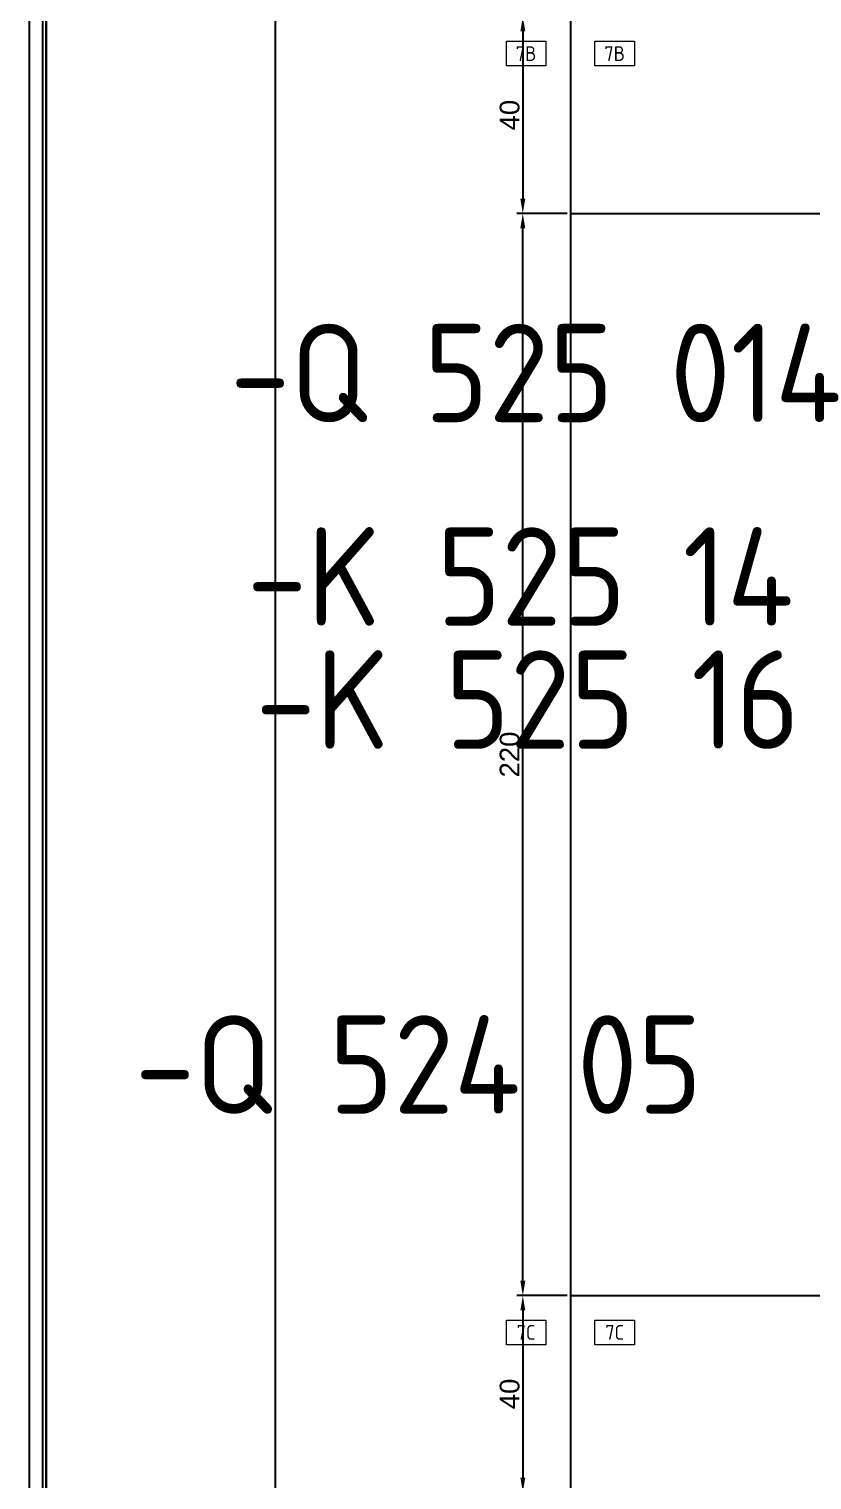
# Model space of a CAD drawing. Header units: millimetres. Extents: x 0 to 69574, y -5 to 41746.
# Drawn here: x 45240.5 to 45399.6, y 11921.9 to 12216.9 of the extents above; entities that cross this region are included whole.
import ezdxf
from ezdxf.enums import TextEntityAlignment as Align

# ---------------------------------------------------------------- set-up
doc = ezdxf.new("R2010")
doc.units = ezdxf.units.MM
doc.layers.add('! NO PLOT !', color=7, linetype='Continuous', true_color=0xff75dd, plot=False)
doc.layers.add('000-PI-Oprema', color=30, linetype='Continuous', lineweight=5)
for name, color, linetype in [('000-PI-ORMAR', 2, 'Continuous'), ('000-PI_TEXT', 7, 'Continuous'), ('002-PI-Kabelska kanalica', 150, 'Continuous')]:
    doc.layers.add(name, color=color, linetype=linetype)
doc.layers.add('10-U1000R2V 4x120', color=220, linetype='Continuous', lineweight=20, true_color=0xff00bf)
doc.styles.add('PI0', font='isocpeur.ttf', dxfattribs={"width": 0.9})
doc.styles.get("Standard").update_dxf_attribs({"font": 'arial.ttf'})
doc.dimstyles.new('ISO-25', dxfattribs={"dimtxt": 4, "dimasz": 3, "dimexe": 1.25, "dimexo": 0.625, "dimtad": 1, "dimtxsty": 'Standard', "dimcen": 3, "dimadec": 0, "dimazin": 0, "dimtfac": 1, "dimtmove": 0, "dimatfit": 3, "dimfxl": 1, "dimarcsym": 0})

# ---------------------------------------------------------------- blocks, each defined once
blk = doc.blocks.new('*U1086')
at = {"layer": '002-PI-Kabelska kanalica'}
for p, q in [((-20, -100), (-20, 470)), ((20, -100), (20, 470)), ((-20, -100), (20, -100))]:
    blk.add_line(p, q, dxfattribs=at)
blk = doc.blocks.new('8606.000_montažna')
at = {"layer": '000-PI-ORMAR'}
blk.add_line((50683.39, 38449.42), (50683.39, 36559.42), dxfattribs=at)
blk = doc.blocks.new('*D1633')
at = {"layer": '! NO PLOT !', "color": 0, "lineweight": -2, "ltscale": 0.25, "transparency": 16777216}
for p, q in [((45349.86, 12219.4), (45339.57, 12219.4)), ((45340.82, 12216.4), (45340.82, 12182.4)), ((45349.86, 12179.4), (45339.57, 12179.4))]:
    blk.add_line(p, q, dxfattribs=at)
at = {"layer": '! NO PLOT !', "color": 0, "ltscale": 0.25, "transparency": 16777216}
for points in [[(45340.32, 12216.4), (45341.32, 12216.4), (45340.82, 12219.4)], [(45340.32, 12182.4), (45341.32, 12182.4), (45340.82, 12179.4)]]:
    blk.add_solid(points, dxfattribs=at)
at = {"layer": 'Defpoints', "color": 0, "ltscale": 0.25, "transparency": 16777216}
for p in [(45350.48, 12219.4), (45340.82, 12179.4), (45350.48, 12179.4)]:
    blk.add_point(p, dxfattribs=at)
at = {"layer": '! NO PLOT !', "color": 0, "ltscale": 0.25, "transparency": 16777216, "insert": (45338.15, 12199.4), "char_height": 4, "attachment_point": 5, "rotation": 90}
blk.add_mtext('40', dxfattribs=at)
blk = doc.blocks.new('*D1628')
at = {"layer": '! NO PLOT !', "color": 0, "lineweight": -2, "ltscale": 0.25, "transparency": 16777216}
for p, q in [((45349.86, 12179.4), (45339.57, 12179.4)), ((45340.82, 11962.4), (45340.82, 12176.4)), ((45349.86, 11959.4), (45339.57, 11959.4))]:
    blk.add_line(p, q, dxfattribs=at)
at = {"layer": '! NO PLOT !', "color": 0, "ltscale": 0.25, "transparency": 16777216}
for points in [[(45340.32, 12176.4), (45341.32, 12176.4), (45340.82, 12179.4)], [(45340.32, 11962.4), (45341.32, 11962.4), (45340.82, 11959.4)]]:
    blk.add_solid(points, dxfattribs=at)
at = {"layer": 'Defpoints', "color": 0, "ltscale": 0.25, "transparency": 16777216}
for p in [(45340.82, 12179.4), (45350.48, 12179.4), (45350.48, 11959.4)]:
    blk.add_point(p, dxfattribs=at)
at = {"layer": '! NO PLOT !', "color": 0, "ltscale": 0.25, "transparency": 16777216, "insert": (45338.15, 12069.4), "char_height": 4, "attachment_point": 5, "rotation": 90}
blk.add_mtext('220', dxfattribs=at)
blk = doc.blocks.new('*D1634')
at = {"layer": '! NO PLOT !', "color": 0, "lineweight": -2, "ltscale": 0.25, "transparency": 16777216}
for p, q in [((45349.86, 11959.4), (45339.57, 11959.4)), ((45340.82, 11956.4), (45340.82, 11922.4)), ((45349.86, 11919.4), (45339.57, 11919.4))]:
    blk.add_line(p, q, dxfattribs=at)
at = {"layer": '! NO PLOT !', "color": 0, "ltscale": 0.25, "transparency": 16777216}
for points in [[(45340.32, 11956.4), (45341.32, 11956.4), (45340.82, 11959.4)], [(45340.32, 11922.4), (45341.32, 11922.4), (45340.82, 11919.4)]]:
    blk.add_solid(points, dxfattribs=at)
at = {"layer": 'Defpoints', "color": 0, "ltscale": 0.25, "transparency": 16777216}
for p in [(45350.48, 11959.4), (45340.82, 11919.4), (45350.48, 11919.4)]:
    blk.add_point(p, dxfattribs=at)
at = {"layer": '! NO PLOT !', "color": 0, "ltscale": 0.25, "transparency": 16777216, "insert": (45338.15, 11939.4), "char_height": 4, "attachment_point": 5, "rotation": 90}
blk.add_mtext('40', dxfattribs=at)
blk = doc.blocks.new('*U1095')
at = {"layer": '002-PI-Kabelska kanalica'}
for p, q in [((-20, -100), (-20, 1510)), ((40, -100), (40, 1510))]:
    blk.add_line(p, q, dxfattribs=at)
blk = doc.blocks.new('A$C740305FF')
at = {"layer": '000-PI-Oprema'}
for points in [[(47, -225), (55, -225), (55, -230), (47, -230)], [(65, -225), (73, -225), (73, -230), (65, -230)], [(47, -485), (55, -485), (55, -490), (47, -490)], [(65, -485), (73, -485), (73, -490), (65, -490)]]:
    blk.add_lwpolyline(points, close=True, dxfattribs=at)
at = {"layer": '000-PI_TEXT', "linetype": 'Continuous', "char_height": 3, "width": 8, "attachment_point": 5, "style": 'PI0'}
for s, insert in [('7B', (51, -227.5)), ('7B', (69, -227.5)), ('7C', (51, -487.5)), ('7C', (69, -487.5))]:
    blk.add_mtext(s, dxfattribs=dict(at, insert=insert))

msp = doc.modelspace()

# ---------------------------------------------------------------- linework, layer by layer
at = {"layer": '! NO PLOT !', "ltscale": 0.25}
msp.add_line((45350.483, 12179.404), (45350.483, 11959.404), dxfattribs=at)
at = {"layer": '000-PI-ORMAR'}
for p, q in [((45243.995, 12761.404), (45243.995, 10776.904)), ((45240.483, 12740.904), (45240.483, 10789.904)), ((45243.201, 12740.904), (45243.201, 10789.904)), ((45243.983, 10789.904), (45243.983, 12740.766))]:
    msp.add_line(p, q, dxfattribs=at)

# ---------------------------------------------------------------- block references
for name, p, rotation in [('*U1095', (45330.483, 12339.404), 180), ('*U1086', (45450.483, 12199.404), 270), ('*U1086', (45450.483, 11939.404), 270)]:
    msp.add_blockref(name, p, dxfattribs=dict(rotation=rotation))
at = {"layer": '000-PI-Oprema'}
msp.add_blockref('8606.000_montažna', (-5392.912, -25740.014), dxfattribs=at)
at = {"layer": '10-U1000R2V 4x120', "ltscale": 0.25}
msp.add_blockref('A$C740305FF', (45290.483, 12439.404), dxfattribs=at)

# ---------------------------------------------------------------- texts
at = {"layer": '000-PI_TEXT', "style": 'PI0', "width": 0.9}
for s, p in [('-Q 525 014', (45343.462, 12147.001)), ('-K 525 14', (45340.297, 12105.615)), ('-K 525 16', (45341.801, 12080.596)), ('-Q 524 05', (45319.625, 12006.407))]:
    msp.add_text(s, height=20, dxfattribs=at).set_placement(p, align=Align.MIDDLE)

# ---------------------------------------------------------------- dimensions: what is measured, and where the dimension line sits
at = {"layer": '! NO PLOT !', "ltscale": 0.25}
for base, p1, p2, picture, middle in [((45340.82, 12179.404), (45350.483, 12219.404), (45350.483, 12179.404), '*D1633', (45338.153, 12199.404)), ((45340.82, 12179.404), (45350.483, 11959.404), (45350.483, 12179.404), '*D1628', (45338.153, 12069.404)), ((45340.82, 11919.404), (45350.483, 11959.404), (45350.483, 11919.404), '*D1634', (45338.153, 11939.404))]:
    dim = msp.add_linear_dim(base=base, p1=p1, p2=p2, angle=90, dimstyle='ISO-25', dxfattribs=at)
    dim.commit()
    dim.dimension.update_dxf_attribs({"geometry": picture, "text_midpoint": middle})

doc.saveas('drawing.dxf')
